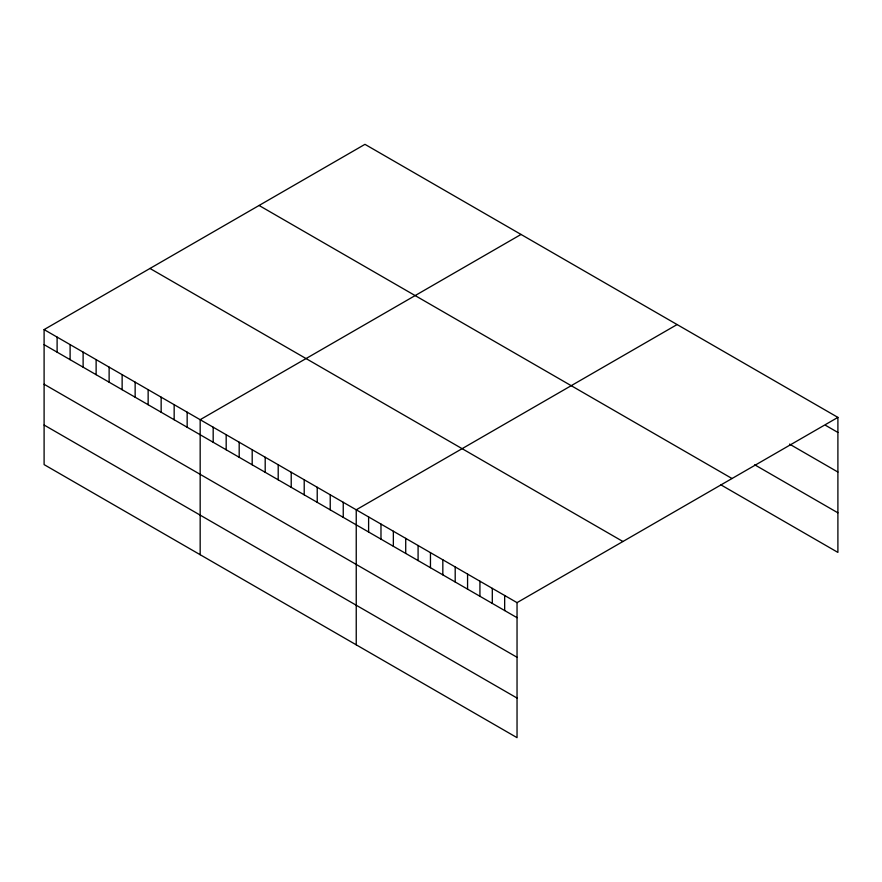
<?xml version="1.0" encoding="UTF-8"?>
<svg xmlns="http://www.w3.org/2000/svg" width="882" height="882" viewBox="0 0 882 882"><rect width="100%" height="100%" fill="white"/><g stroke="black" fill="none" stroke-linecap="round" stroke-linejoin="round"><path stroke-width="1.32" d="M44.1 329.592L517.039 602.638L517.039 737.661L44.1 464.605L44.1 329.592L364.961 144.339L837.9 417.395L837.9 552.408L720.958 484.891M521.03 234.447L200.17 419.689L200.17 554.712M677.1 324.554L356.24 509.796L356.24 644.819M517.039 602.638L837.9 417.395M825.53 425.311L837.9 432.456M789.544 444.12L837.9 472.046M754.683 464.781L837.9 512.828M259.076 205.473L732.016 478.518M149.984 268.459L622.924 541.504M44.1 344.653L517.039 617.698M44.1 384.232L517.039 657.288M44.1 425.025L517.039 698.07M504.669 595.493L504.669 610.564M492.299 588.36L492.299 603.42M479.929 581.216L479.929 596.276M467.57 574.072L467.57 589.132M455.2 566.928L455.2 581.999M442.83 559.794L442.83 574.855M430.46 552.65L430.46 567.71M418.09 545.506L418.09 560.566M405.72 538.362L405.72 553.433M393.35 531.229L393.35 546.289M380.98 524.084L380.98 539.145M368.61 516.94L368.61 532M343.241 502.288L343.241 517.359M330.232 494.78L330.232 509.851M317.222 487.272L317.222 502.332M304.213 479.764L304.213 494.824M291.214 472.256L291.214 487.316M278.205 464.748L278.205 479.808M265.195 457.24L265.195 472.3M252.197 449.732L252.197 464.792M239.187 442.224L239.187 457.284M226.178 434.716L226.178 449.776M213.179 427.208L213.179 442.268M187.16 412.181L187.16 427.252M174.162 404.673L174.162 419.744M161.152 397.165L161.152 412.236M148.143 389.657L148.143 404.717M135.144 382.149L135.144 397.209M122.135 374.641L122.135 389.701M109.125 367.132L109.125 382.193M96.127 359.624L96.127 374.685M83.117 352.116L83.117 367.177M70.108 344.608L70.108 359.669M57.109 337.1L57.109 352.161"/></g></svg>
